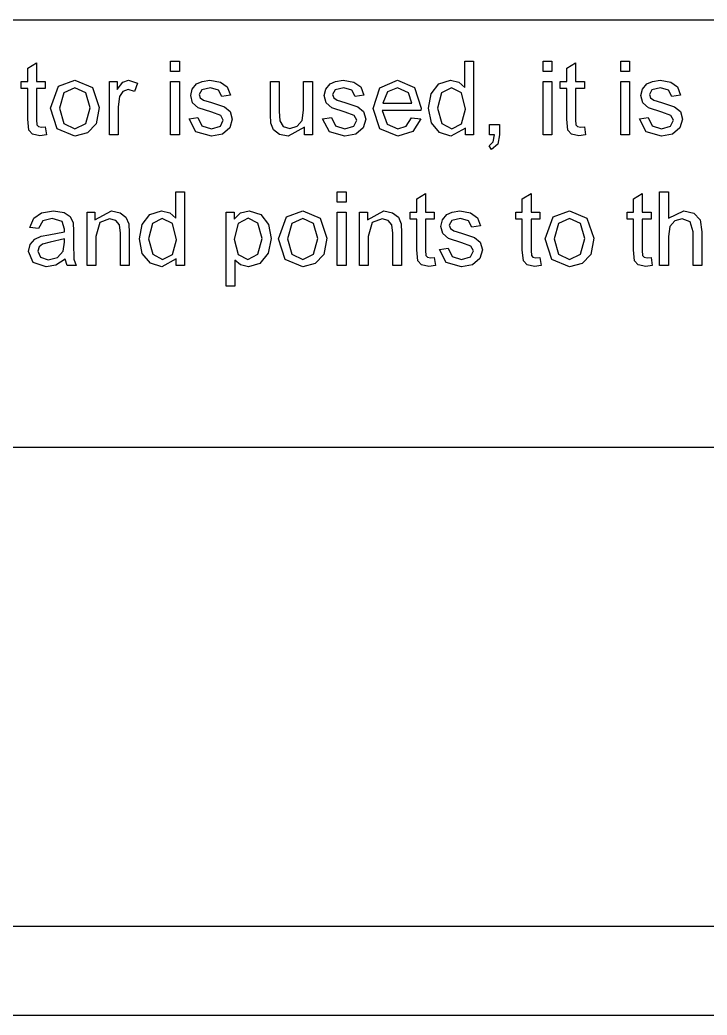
# Model space of a CAD drawing. Extents: x 22 to 299, y 7 to 289.
# Drawn here: x 125.44 to 144.25, y 13 to 40.22 of the extents above; entities that cross this region are included whole.
import ezdxf

# ---------------------------------------------------------------- set-up
doc = ezdxf.new("R2010")
doc.units = 0

msp = doc.modelspace()

# ---------------------------------------------------------------- linework, layer by layer
at = {"layer": '1'}
for p, q in [((100.332954, 40.216931), (177.332884, 40.216931)), ((177.332884, 28.522373), (100.332954, 28.522373)), ((21.999879, 15.430113), (201.999757, 15.430113))]:
    msp.add_line(p, q, dxfattribs=at)
at = {"layer": 'Layer 1'}
for p, q in [((125.650894, 38.895899), (125.890162, 39.044726)), ((125.890162, 39.044726), (125.890162, 38.533475)), ((129.563883, 38.804948), (129.563883, 39.090202)), ((129.563883, 39.090202), (129.804487, 39.090202)), ((129.804487, 39.090202), (129.804487, 38.804948)), ((137.617967, 38.365354), (137.617967, 39.090202)), ((137.617967, 39.090202), (137.857234, 39.090202)), ((137.857234, 39.090202), (137.857234, 37.07)), ((139.758515, 38.804948), (139.758515, 39.090202)), ((139.758515, 39.090202), (139.99912, 39.090202)), ((139.99912, 39.090202), (139.99912, 38.804948)), ((140.409025, 38.895899), (140.648293, 39.044726)), ((140.648293, 39.044726), (140.648293, 38.533475)), ((141.888329, 38.804948), (141.888329, 39.090202)), ((141.888329, 39.090202), (142.128933, 39.090202)), ((142.128933, 39.090202), (142.128933, 38.804948)), ((125.650894, 38.533475), (125.650894, 38.895899)), ((129.804487, 38.804948), (129.563883, 38.804948)), ((139.99912, 38.804948), (139.758515, 38.804948)), ((140.409025, 38.533475), (140.409025, 38.895899)), ((142.128933, 38.804948), (141.888329, 38.804948)), ((125.474451, 38.34055), (125.474451, 38.533475)), ((125.474451, 38.533475), (125.650894, 38.533475)), ((125.890162, 38.533475), (126.132104, 38.533475)), ((126.132104, 38.533475), (126.132104, 38.34055)), ((126.278266, 37.801737), (126.497483, 38.403939)), ((126.497483, 38.403939), (126.943939, 38.566548)), ((126.943939, 38.566548), (127.422476, 38.36811)), ((127.887228, 37.07), (127.887228, 38.533475)), ((127.887228, 38.533475), (128.103773, 38.533475)), ((128.103773, 38.533475), (128.103773, 38.311611)), ((128.103773, 38.311611), (128.256156, 38.516938)), ((128.256156, 38.516938), (128.411212, 38.566548)), ((128.411212, 38.566548), (128.658501, 38.486622)), ((128.658501, 38.486622), (128.575626, 38.25649)), ((129.563883, 37.07), (129.563883, 38.533475)), ((129.563883, 38.533475), (129.804487, 38.533475)), ((129.804487, 38.533475), (129.804487, 37.07)), ((130.156914, 38.325391), (130.27588, 38.464573)), ((130.27588, 38.464573), (130.428263, 38.536231)), ((130.428263, 38.536231), (130.636787, 38.566548)), ((130.636787, 38.566548), (130.929523, 38.516938)), ((130.929523, 38.516938), (131.11666, 38.381891)), ((131.11666, 38.381891), (131.199535, 38.155893)), ((132.294746, 37.626727), (132.294746, 38.533475)), ((132.294746, 38.533475), (132.535351, 38.533475)), ((132.535351, 38.533475), (132.535351, 37.721811)), ((133.205035, 37.749372), (133.205035, 38.533475)), ((133.205035, 38.533475), (133.44564, 38.533475)), ((133.44564, 38.533475), (133.44564, 37.07)), ((133.808804, 38.325391), (133.92777, 38.464573)), ((133.92777, 38.464573), (134.080153, 38.536231)), ((134.080153, 38.536231), (134.288677, 38.566548)), ((134.288677, 38.566548), (134.581413, 38.516938)), ((134.581413, 38.516938), (134.76855, 38.381891)), ((134.76855, 38.381891), (134.851425, 38.155893)), ((135.29521, 38.362599), (135.773746, 38.566548)), ((135.773746, 38.566548), (136.238916, 38.366733)), ((136.696984, 38.197234), (136.90952, 38.471463)), ((136.90952, 38.471463), (137.226314, 38.566548)), ((137.226314, 38.566548), (137.454888, 38.510048)), ((137.454888, 38.510048), (137.617967, 38.365354)), ((139.758515, 37.07), (139.758515, 38.533475)), ((139.758515, 38.533475), (139.99912, 38.533475)), ((139.99912, 38.533475), (139.99912, 37.07)), ((140.23258, 38.34055), (140.23258, 38.533475)), ((140.23258, 38.533475), (140.409025, 38.533475)), ((140.648293, 38.533475), (140.890234, 38.533475)), ((140.890234, 38.533475), (140.890234, 38.34055)), ((141.888329, 37.07), (141.888329, 38.533475)), ((141.888329, 38.533475), (142.128933, 38.533475)), ((142.128933, 38.533475), (142.128933, 37.07)), ((142.481364, 38.325391), (142.600328, 38.464573)), ((142.600328, 38.464573), (142.752714, 38.536231)), ((142.752714, 38.536231), (142.961236, 38.566548)), ((142.961236, 38.566548), (143.253971, 38.516938)), ((143.253971, 38.516938), (143.441108, 38.381891)), ((143.441108, 38.381891), (143.523983, 38.155893)), ((125.650894, 38.34055), (125.474451, 38.34055)), ((125.650894, 37.498569), (125.650894, 38.34055)), ((126.132104, 38.34055), (125.890162, 38.34055)), ((125.890162, 38.34055), (125.890162, 37.484789)), ((126.64452, 38.222039), (126.525554, 37.801737)), ((126.943939, 38.36122), (126.64452, 38.222039)), ((127.240685, 38.220661), (126.943939, 38.36122)), ((127.360988, 37.810006), (127.240685, 38.220661)), ((127.422476, 38.36811), (127.608276, 37.822408)), ((128.167934, 38.125576), (128.127833, 37.836188)), ((128.257493, 38.260624), (128.167934, 38.125576)), ((128.399182, 38.310233), (128.257493, 38.260624)), ((128.575626, 38.25649), (128.399182, 38.310233)), ((130.11414, 38.144869), (130.156914, 38.325391)), ((130.166271, 37.947809), (130.11414, 38.144869)), ((130.417569, 38.306099), (130.346724, 38.173807)), ((130.346724, 38.173807), (130.376132, 38.086991)), ((130.654164, 38.362598), (130.417569, 38.306099)), ((130.870709, 38.299208), (130.654164, 38.362598)), ((130.964277, 38.12282), (130.870709, 38.299208)), ((131.199535, 38.155893), (130.964277, 38.12282)), ((133.76603, 38.144869), (133.808804, 38.325391)), ((133.818161, 37.947809), (133.76603, 38.144869)), ((134.069459, 38.306099), (133.998614, 38.173807)), ((133.998614, 38.173807), (134.028022, 38.086991)), ((134.306054, 38.362598), (134.069459, 38.306099)), ((134.522599, 38.299208), (134.306054, 38.362598)), ((134.616167, 38.12282), (134.522599, 38.299208)), ((134.851425, 38.155893), (134.616167, 38.12282)), ((135.110746, 37.789335), (135.29521, 38.362599)), ((135.49705, 38.248221), (135.372738, 37.942297)), ((135.776419, 38.362598), (135.49705, 38.248221)), ((136.074502, 38.219283), (135.776419, 38.362598)), ((136.165397, 37.942297), (136.074502, 38.219283)), ((136.238916, 38.366733), (136.419369, 37.804494)), ((136.62614, 37.800359), (136.696984, 38.197234)), ((136.980365, 38.226173), (136.873427, 37.800359)), ((137.24904, 38.36122), (136.980365, 38.226173)), ((137.525733, 38.220661), (137.24904, 38.36122)), ((137.638019, 37.779689), (137.525733, 38.220661)), ((140.409025, 38.34055), (140.23258, 38.34055)), ((140.409025, 37.498569), (140.409025, 38.34055)), ((140.890234, 38.34055), (140.648293, 38.34055)), ((140.648293, 38.34055), (140.648293, 37.484789)), ((142.43859, 38.144869), (142.481364, 38.325391)), ((142.49072, 37.947809), (142.43859, 38.144869)), ((142.742017, 38.306099), (142.671173, 38.173807)), ((142.671173, 38.173807), (142.700594, 38.086991)), ((142.978614, 38.362598), (142.742017, 38.306099)), ((143.195159, 38.299208), (142.978614, 38.362598)), ((143.288726, 38.12282), (143.195159, 38.299208)), ((143.523983, 38.155893), (143.288726, 38.12282)), ((128.127833, 37.836188), (128.127833, 37.07)), ((130.321327, 37.808628), (130.166271, 37.947809)), ((130.376132, 38.086991), (130.468364, 38.020845)), ((130.468364, 38.020845), (130.680898, 37.957455)), ((130.680898, 37.957455), (131.036459, 37.8417)), ((131.036459, 37.8417), (131.195526, 37.712165)), ((133.973217, 37.808628), (133.818161, 37.947809)), ((134.028022, 38.086991), (134.120254, 38.020845)), ((134.120254, 38.020845), (134.332788, 37.957455)), ((134.332788, 37.957455), (134.688348, 37.8417)), ((134.688348, 37.8417), (134.847415, 37.712165)), ((135.372738, 37.942297), (136.165397, 37.942297)), ((135.372738, 37.942297), (135.372738, 37.942297)), ((142.645776, 37.808628), (142.49072, 37.947809)), ((142.700594, 38.086991), (142.792828, 38.020845)), ((142.792828, 38.020845), (143.005362, 37.957455)), ((143.005362, 37.957455), (143.360922, 37.8417)), ((143.360922, 37.8417), (143.519989, 37.712165)), ((126.461393, 37.233986), (126.278266, 37.801737)), ((126.278266, 37.801737), (126.278266, 37.801737)), ((126.525554, 37.801737), (126.64452, 37.380058)), ((126.525554, 37.801737), (126.525554, 37.801737)), ((127.242022, 37.381436), (127.360988, 37.810006)), ((127.608276, 37.822408), (127.525401, 37.377302)), ((130.688918, 37.690116), (130.321327, 37.808628)), ((130.93487, 37.606056), (130.688918, 37.690116)), ((131.005715, 37.473765), (130.93487, 37.606056)), ((131.195526, 37.712165), (131.253003, 37.499947)), ((132.30945, 37.395217), (132.294746, 37.626727)), ((132.535351, 37.721811), (132.550055, 37.459984)), ((133.164934, 37.46274), (133.205035, 37.749372)), ((134.340808, 37.690116), (133.973217, 37.808628)), ((134.58676, 37.606056), (134.340808, 37.690116)), ((134.657605, 37.473765), (134.58676, 37.606056)), ((134.847415, 37.712165), (134.904893, 37.499947)), ((135.292536, 37.233987), (135.110746, 37.789335)), ((136.418029, 37.738348), (135.359367, 37.738348)), ((135.359367, 37.738348), (135.4917, 37.369034)), ((136.419369, 37.804494), (136.418029, 37.738348)), ((136.703668, 37.402107), (136.62614, 37.800359)), ((136.873427, 37.800359), (136.988383, 37.380058)), ((136.873427, 37.800359), (136.873427, 37.800359)), ((137.52707, 37.373168), (137.638019, 37.779689)), ((143.013366, 37.690116), (142.645776, 37.808628)), ((143.259319, 37.606056), (143.013366, 37.690116)), ((143.330164, 37.473765), (143.259319, 37.606056)), ((143.519989, 37.712165), (143.577467, 37.499947)), ((125.680302, 37.205048), (125.650894, 37.498569)), ((125.890162, 37.484789), (125.902192, 37.348363)), ((125.902192, 37.348363), (125.94363, 37.300132)), ((125.94363, 37.300132), (126.026505, 37.282218)), ((126.026505, 37.282218), (126.132104, 37.291864)), ((126.132104, 37.291864), (126.132106, 37.291864)), ((126.132106, 37.291864), (126.166858, 37.072756)), ((126.64452, 37.380058), (126.943939, 37.240877)), ((126.943939, 37.240877), (127.242022, 37.381436)), ((127.525401, 37.377302), (127.286133, 37.1265)), ((130.074039, 37.506838), (130.31197, 37.545423)), ((130.258503, 37.155438), (130.074039, 37.506838)), ((130.074039, 37.506838), (130.074039, 37.506838)), ((130.31197, 37.545423), (130.422916, 37.319425)), ((130.422916, 37.319425), (130.679561, 37.240877)), ((130.679561, 37.240877), (130.925513, 37.309778)), ((130.925513, 37.309778), (131.005715, 37.473765)), ((131.253003, 37.499947), (131.182158, 37.265681)), ((132.382968, 37.21056), (132.30945, 37.395217)), ((132.550055, 37.459984), (132.646297, 37.305644)), ((132.646297, 37.305644), (132.828087, 37.250523)), ((132.828087, 37.250523), (133.031265, 37.307022)), ((133.031265, 37.307022), (133.164934, 37.46274)), ((133.725929, 37.506838), (133.963861, 37.545423)), ((133.725929, 37.506837), (133.725929, 37.506838)), ((133.910393, 37.155438), (133.725929, 37.506837)), ((133.963861, 37.545423), (134.074806, 37.319425)), ((134.074806, 37.319425), (134.331451, 37.240877)), ((134.331451, 37.240877), (134.577403, 37.309778)), ((134.577403, 37.309778), (134.657605, 37.473765)), ((134.904893, 37.499947), (134.834048, 37.265681)), ((135.4917, 37.369034), (135.788446, 37.240877)), ((135.788446, 37.240877), (136.014347, 37.312535)), ((136.014347, 37.312535), (136.16272, 37.541289)), ((136.16272, 37.541289), (136.162724, 37.541289)), ((136.162724, 37.541289), (136.411349, 37.509594)), ((136.411349, 37.509594), (136.193468, 37.160951)), ((136.924224, 37.13339), (136.703668, 37.402107)), ((136.988383, 37.380058), (137.259732, 37.240877)), ((137.259732, 37.240877), (137.52707, 37.373168)), ((138.297927, 37.07), (138.297927, 37.352498)), ((138.297927, 37.352498), (138.57195, 37.352498)), ((138.57195, 37.352498), (138.57195, 37.07)), ((140.438426, 37.205048), (140.409025, 37.498569)), ((140.648293, 37.484789), (140.660323, 37.348363)), ((140.660323, 37.348363), (140.701763, 37.300132)), ((140.701763, 37.300132), (140.784638, 37.282218)), ((140.784638, 37.282218), (140.890234, 37.291864)), ((140.890234, 37.291864), (140.924983, 37.072756)), ((140.890234, 37.291864), (140.890234, 37.291864)), ((142.398487, 37.506838), (142.636421, 37.545423)), ((142.398501, 37.506837), (142.398487, 37.506838)), ((142.582964, 37.155438), (142.398501, 37.506837)), ((142.636421, 37.545423), (142.747365, 37.319425)), ((142.747365, 37.319425), (143.004011, 37.240877)), ((143.004011, 37.240877), (143.249963, 37.309778)), ((143.249963, 37.309778), (143.330164, 37.473765)), ((143.577467, 37.499947), (143.506623, 37.265681)), ((125.781891, 37.093427), (125.680302, 37.205048)), ((125.985068, 37.050707), (125.781891, 37.093427)), ((126.166858, 37.072756), (125.985068, 37.050707)), ((126.943939, 37.036927), (126.461393, 37.233986)), ((127.286133, 37.1265), (126.943939, 37.036927)), ((128.127833, 37.07), (127.887228, 37.07)), ((129.804487, 37.07), (129.563883, 37.07)), ((130.680898, 37.036927), (130.258503, 37.155438)), ((130.980318, 37.096182), (130.680898, 37.036927)), ((131.182158, 37.265681), (130.980318, 37.096182)), ((132.544708, 37.086536), (132.382968, 37.21056)), ((132.779966, 37.036927), (132.544708, 37.086536)), ((133.230433, 37.284974), (132.779966, 37.036927)), ((133.230433, 37.07), (133.230433, 37.284974)), ((133.44564, 37.07), (133.230433, 37.07)), ((134.332788, 37.036927), (133.910393, 37.155438)), ((134.632207, 37.096182), (134.332788, 37.036927)), ((134.834048, 37.265681), (134.632207, 37.096182)), ((135.787113, 37.036927), (135.292536, 37.233987)), ((136.193468, 37.160951), (135.787113, 37.036927)), ((137.23701, 37.036927), (136.924224, 37.13339)), ((137.634007, 37.254657), (137.23701, 37.036927)), ((137.634007, 37.07), (137.634007, 37.254657)), ((137.857234, 37.07), (137.634007, 37.07)), ((138.434268, 37.07), (138.297927, 37.07)), ((138.394168, 36.878453), (138.434268, 37.07)), ((138.57195, 37.07), (138.518483, 36.819197)), ((139.99912, 37.07), (139.758515, 37.07)), ((140.540015, 37.093427), (140.438426, 37.205048)), ((140.743193, 37.050707), (140.540015, 37.093427)), ((140.924983, 37.072756), (140.743193, 37.050707)), ((142.128933, 37.07), (141.888329, 37.07)), ((143.005362, 37.036927), (142.582964, 37.155438)), ((143.304781, 37.096182), (143.005362, 37.036927)), ((143.506623, 37.265681), (143.304781, 37.096182)), ((138.281886, 36.776478), (138.394168, 36.878453)), ((138.34872, 36.670369), (138.281886, 36.776478)), ((138.518483, 36.819197), (138.34872, 36.670369)), ((129.703712, 34.791654), (129.703712, 35.516502)), ((129.703712, 35.516502), (129.94298, 35.516502)), ((129.94298, 35.516502), (129.94298, 33.4963)), ((134.127378, 35.231248), (134.127378, 35.516502)), ((134.127378, 35.516502), (134.367982, 35.516502)), ((134.367982, 35.516502), (134.367982, 35.231248)), ((136.299966, 35.322199), (136.539235, 35.471026)), ((136.539235, 35.471026), (136.539235, 34.959775)), ((139.190795, 35.322199), (139.430062, 35.471026)), ((139.430062, 35.471026), (139.430062, 34.959775)), ((142.23495, 35.322199), (142.474217, 35.471026)), ((142.474217, 35.471026), (142.474217, 34.959775)), ((142.951898, 33.4963), (142.951898, 35.516502)), ((142.951898, 35.516502), (143.192503, 35.516502)), ((143.192503, 35.516502), (143.192503, 34.791654)), ((134.367982, 35.231248), (134.127378, 35.231248)), ((136.299966, 34.959775), (136.299966, 35.322199)), ((139.190795, 34.959775), (139.190795, 35.322199)), ((142.23495, 34.959775), (142.23495, 35.322199)), ((125.820115, 34.793032), (126.03265, 34.940482)), ((126.03265, 34.940482), (126.354793, 34.992848)), ((126.354793, 34.992848), (126.650202, 34.94875)), ((126.650202, 34.94875), (126.817289, 34.837129)), ((127.276692, 33.4963), (127.276692, 34.959775)), ((127.276692, 34.959775), (127.493237, 34.959775)), ((127.493237, 34.751691), (127.945039, 34.992848)), ((127.493237, 34.959775), (127.493237, 34.751691)), ((127.945039, 34.992848), (128.180298, 34.944616)), ((128.180298, 34.944616), (128.342037, 34.820593)), ((128.782729, 34.623534), (128.995264, 34.897763)), ((128.995264, 34.897763), (129.31206, 34.992848)), ((129.31206, 34.992848), (129.540635, 34.936348)), ((129.540635, 34.936348), (129.703712, 34.791654)), ((131.081886, 32.935439), (131.081886, 34.959775)), ((131.081886, 34.959775), (131.301104, 34.959775)), ((131.301104, 34.959775), (131.301104, 34.769606)), ((131.301104, 34.769606), (131.476211, 34.936348)), ((131.476211, 34.936348), (131.712806, 34.992848)), ((131.712806, 34.992848), (132.033612, 34.896385)), ((132.033612, 34.896385), (132.243473, 34.623534)), ((132.733623, 34.830239), (133.180079, 34.992848)), ((133.180079, 34.992848), (133.658615, 34.79441)), ((134.127378, 33.4963), (134.127378, 34.959775)), ((134.127378, 34.959775), (134.367982, 34.959775)), ((134.367982, 34.959775), (134.367982, 33.4963)), ((134.733776, 33.4963), (134.733776, 34.959775)), ((134.733776, 34.959775), (134.950321, 34.959775)), ((134.950321, 34.751691), (135.402123, 34.992848)), ((134.950321, 34.959775), (134.950321, 34.751691)), ((135.402123, 34.992848), (135.637381, 34.944616)), ((135.637381, 34.944616), (135.799121, 34.820593)), ((136.123523, 34.76685), (136.123523, 34.959775)), ((136.123523, 34.959775), (136.299966, 34.959775)), ((136.539235, 34.959775), (136.781176, 34.959775)), ((136.781176, 34.959775), (136.781176, 34.76685)), ((137.003524, 34.751691), (137.122491, 34.890873)), ((137.122491, 34.890873), (137.274873, 34.962531)), ((137.274873, 34.962531), (137.4834, 34.992847)), ((137.4834, 34.992847), (137.776134, 34.943238)), ((137.776134, 34.943238), (137.963272, 34.808191)), ((139.01435, 34.76685), (139.01435, 34.959775)), ((139.01435, 34.959775), (139.190795, 34.959775)), ((139.430062, 34.959775), (139.672004, 34.959775)), ((139.672004, 34.959775), (139.672004, 34.76685)), ((140.037403, 34.830239), (140.48386, 34.992848)), ((140.48386, 34.992848), (140.962395, 34.79441)), ((142.058505, 34.76685), (142.058505, 34.959775)), ((142.058505, 34.959775), (142.23495, 34.959775)), ((142.474217, 34.959775), (142.716159, 34.959775)), ((142.716159, 34.959775), (142.716159, 34.76685)), ((143.192503, 34.791654), (143.617571, 34.992848)), ((143.617571, 34.992848), (143.891594, 34.92808)), ((143.891594, 34.92808), (144.057346, 34.751691)), ((125.714516, 34.54223), (125.820115, 34.793032)), ((126.06874, 34.725509), (125.949775, 34.509157)), ((126.320039, 34.78752), (126.06874, 34.725509)), ((126.594061, 34.70346), (126.320039, 34.78752)), ((126.662232, 34.489864), (126.594061, 34.70346)), ((126.817289, 34.837129), (126.892144, 34.669009)), ((126.892144, 34.669009), (126.904174, 34.440255)), ((127.628243, 34.677277), (127.517297, 34.295561)), ((127.894245, 34.777874), (127.628243, 34.677277)), ((128.061332, 34.732399), (127.894245, 34.777874)), ((128.161584, 34.61251), (128.061332, 34.732399)), ((128.189654, 34.386512), (128.161584, 34.61251)), ((128.342037, 34.820593), (128.416892, 34.637314)), ((128.416892, 34.637314), (128.430259, 34.396158)), ((128.711884, 34.226659), (128.782729, 34.623534)), ((129.066109, 34.652473), (128.959173, 34.226659)), ((129.334784, 34.78752), (129.066109, 34.652473)), ((129.61148, 34.646961), (129.334784, 34.78752)), ((129.723762, 34.205989), (129.61148, 34.646961)), ((131.417396, 34.649717), (131.299767, 34.219769)), ((131.690082, 34.798545), (131.417396, 34.649717)), ((131.956084, 34.659363), (131.690082, 34.798545)), ((132.068366, 34.24044), (131.956084, 34.659363)), ((132.243473, 34.623534), (132.314318, 34.239062)), ((132.514405, 34.228037), (132.733623, 34.830239)), ((132.880659, 34.648338), (132.761694, 34.228037)), ((133.180079, 34.78752), (132.880659, 34.648338)), ((133.476825, 34.64696), (133.180079, 34.78752)), ((133.597127, 34.236306), (133.476825, 34.64696)), ((133.658615, 34.79441), (133.844416, 34.248708)), ((135.085327, 34.677277), (134.974381, 34.295561)), ((135.351329, 34.777874), (135.085327, 34.677277)), ((135.518415, 34.732399), (135.351329, 34.777874)), ((135.618668, 34.61251), (135.518415, 34.732399)), ((135.646738, 34.386512), (135.618668, 34.61251)), ((135.799121, 34.820593), (135.873976, 34.637314)), ((135.873976, 34.637314), (135.887343, 34.396158)), ((136.299966, 34.76685), (136.123523, 34.76685)), ((136.299966, 33.924869), (136.299966, 34.76685)), ((136.781176, 34.76685), (136.539235, 34.76685)), ((136.539235, 34.76685), (136.539235, 33.911089)), ((136.96075, 34.571168), (137.003524, 34.751691)), ((137.012884, 34.374109), (136.96075, 34.571168)), ((137.264181, 34.732398), (137.193336, 34.600107)), ((137.193336, 34.600107), (137.222758, 34.513291)), ((137.500774, 34.788898), (137.264181, 34.732398)), ((137.717319, 34.725508), (137.500774, 34.788898)), ((137.81089, 34.54912), (137.717319, 34.725508)), ((138.046146, 34.582193), (137.81089, 34.54912)), ((137.963272, 34.808191), (138.046146, 34.582193)), ((139.190795, 34.76685), (139.01435, 34.76685)), ((139.190795, 33.924869), (139.190795, 34.76685)), ((139.672004, 34.76685), (139.430062, 34.76685)), ((139.430062, 34.76685), (139.430062, 33.911089)), ((139.818184, 34.228037), (140.037403, 34.830239)), ((140.184441, 34.648338), (140.065474, 34.228037)), ((140.48386, 34.78752), (140.184441, 34.648338)), ((140.780605, 34.64696), (140.48386, 34.78752)), ((140.900906, 34.236306), (140.780605, 34.64696)), ((140.962395, 34.79441), (141.148196, 34.248708)), ((142.23495, 34.76685), (142.058505, 34.76685)), ((142.23495, 33.924869), (142.23495, 34.76685)), ((142.716159, 34.76685), (142.474217, 34.76685)), ((142.474217, 34.76685), (142.474217, 33.911089)), ((143.232603, 34.567034), (143.192503, 34.296939)), ((143.366274, 34.721375), (143.232603, 34.567034)), ((143.568115, 34.779252), (143.366274, 34.721375)), ((143.788668, 34.693814), (143.568115, 34.779252)), ((143.867535, 34.423719), (143.788668, 34.693814)), ((144.057346, 34.751691), (144.108139, 34.423719)), ((125.949775, 34.509157), (125.714516, 34.54223)), ((125.844172, 34.221147), (126.017942, 34.302451)), ((126.017942, 34.302451), (126.231813, 34.339658)), ((126.231813, 34.339658), (126.660892, 34.425097)), ((126.660892, 34.425097), (126.662232, 34.489864)), ((126.904174, 34.440255), (126.904174, 34.109526)), ((127.517297, 34.295561), (127.517297, 33.4963)), ((128.189654, 33.4963), (128.189654, 34.386512)), ((128.430259, 34.396158), (128.430259, 33.4963)), ((134.974381, 34.295561), (134.974381, 33.4963)), ((135.646738, 33.4963), (135.646738, 34.386512)), ((135.887343, 34.396158), (135.887343, 33.4963)), ((137.16794, 34.234928), (137.012884, 34.374109)), ((137.222758, 34.513291), (137.314988, 34.447145)), ((137.314988, 34.447145), (137.527525, 34.383755)), ((137.527525, 34.383755), (137.883086, 34.268)), ((143.192503, 34.296939), (143.192503, 33.4963)), ((143.867535, 33.4963), (143.867535, 34.423719)), ((144.108139, 34.423719), (144.108139, 33.4963)), ((125.673075, 33.88215), (125.719859, 34.077831)), ((125.719859, 34.077831), (125.844172, 34.221147)), ((126.058042, 34.087478), (125.963136, 34.006174)), ((126.267903, 34.137087), (126.058042, 34.087478)), ((126.66089, 34.230794), (126.267903, 34.137087)), ((126.622125, 33.891797), (126.660889, 34.139843)), ((126.660889, 34.139843), (126.66089, 34.230794)), ((126.904174, 34.109526), (126.918877, 33.67131)), ((128.789413, 33.828407), (128.711884, 34.226659)), ((128.959173, 34.226659), (129.074129, 33.806358)), ((128.959173, 34.226659), (128.959173, 34.226659)), ((129.612817, 33.799468), (129.723762, 34.205989)), ((131.299767, 34.219769), (131.410713, 33.802224)), ((131.299767, 34.219769), (131.299767, 34.219769)), ((131.953411, 33.806358), (132.068366, 34.24044)), ((132.314318, 34.239062), (132.235453, 33.833919)), ((132.697532, 33.660286), (132.514405, 34.228037)), ((132.514405, 34.228037), (132.514405, 34.228037)), ((132.761694, 34.228037), (132.880659, 33.806358)), ((132.761694, 34.228037), (132.761694, 34.228037)), ((133.478161, 33.807736), (133.597127, 34.236306)), ((133.844416, 34.248708), (133.76154, 33.803602)), ((137.53553, 34.116416), (137.16794, 34.234928)), ((137.781482, 34.032356), (137.53553, 34.116416)), ((137.852327, 33.900065), (137.781482, 34.032356)), ((137.883086, 34.268), (138.042149, 34.138465)), ((138.042149, 34.138465), (138.099627, 33.926247)), ((140.00131, 33.660286), (139.818184, 34.228037)), ((139.818184, 34.228037), (139.818184, 34.228037)), ((140.065474, 34.228037), (140.184441, 33.806358)), ((140.065474, 34.228037), (140.065474, 34.228037)), ((140.781942, 33.807736), (140.900906, 34.236306)), ((141.148196, 34.248708), (141.065321, 33.803602)), ((125.798724, 33.58036), (125.673075, 33.88215)), ((125.963136, 34.006174), (125.929717, 33.88904)), ((125.929717, 33.88904), (126.001899, 33.723676)), ((126.463058, 33.719542), (126.622125, 33.891797)), ((129.009967, 33.55969), (128.789413, 33.828407)), ((129.074129, 33.806358), (129.345478, 33.667177)), ((129.345478, 33.667177), (129.612817, 33.799468)), ((131.410713, 33.802224), (131.679388, 33.667177)), ((131.679388, 33.667177), (131.953411, 33.806358)), ((132.235453, 33.833919), (132.008215, 33.558312)), ((132.880659, 33.806358), (133.180079, 33.667176)), ((133.180079, 33.667176), (133.478161, 33.807736)), ((133.76154, 33.803602), (133.522272, 33.552799)), ((136.329374, 33.631347), (136.299966, 33.924869)), ((136.539235, 33.911089), (136.551264, 33.774663)), ((136.551264, 33.774663), (136.592702, 33.726432)), ((136.92065, 33.933137), (137.15858, 33.971723)), ((136.920664, 33.933137), (136.92065, 33.933137)), ((137.105128, 33.581738), (136.920664, 33.933137)), ((137.15858, 33.971723), (137.269529, 33.745725)), ((137.772123, 33.736078), (137.852327, 33.900065)), ((138.099627, 33.926247), (138.028783, 33.691981)), ((139.220216, 33.631347), (139.190795, 33.924869)), ((139.430062, 33.911089), (139.442092, 33.774663)), ((139.442092, 33.774663), (139.483529, 33.726432)), ((140.184441, 33.806358), (140.48386, 33.667176)), ((140.48386, 33.667176), (140.781942, 33.807736)), ((141.065321, 33.803602), (140.826054, 33.552799)), ((142.264371, 33.631347), (142.23495, 33.924869)), ((142.474217, 33.911089), (142.486247, 33.774663)), ((142.486247, 33.774663), (142.527684, 33.726432)), ((126.158295, 33.463227), (125.798724, 33.58036)), ((126.001899, 33.723676), (126.21577, 33.65753)), ((126.42296, 33.511458), (126.158295, 33.463227)), ((126.21577, 33.65753), (126.463058, 33.719542)), ((126.680942, 33.676823), (126.42296, 33.511458)), ((126.680944, 33.676823), (126.680942, 33.676823)), ((126.729065, 33.4963), (126.680944, 33.676823)), ((126.980363, 33.4963), (126.729065, 33.4963)), ((126.918877, 33.67131), (126.980363, 33.4963)), ((127.517297, 33.4963), (127.276692, 33.4963)), ((128.430259, 33.4963), (128.189654, 33.4963)), ((129.322754, 33.463227), (129.009967, 33.55969)), ((129.719752, 33.680957), (129.322754, 33.463227)), ((129.719752, 33.4963), (129.719752, 33.680957)), ((129.94298, 33.4963), (129.719752, 33.4963)), ((131.478884, 33.515593), (131.322491, 33.647884)), ((131.322491, 33.647884), (131.322491, 32.935439)), ((131.695429, 33.463227), (131.478884, 33.515593)), ((132.008215, 33.558312), (131.695429, 33.463227)), ((133.180079, 33.463227), (132.697532, 33.660286)), ((133.522272, 33.552799), (133.180079, 33.463227)), ((134.367982, 33.4963), (134.127378, 33.4963)), ((134.974381, 33.4963), (134.733776, 33.4963)), ((135.887343, 33.4963), (135.646738, 33.4963)), ((136.430962, 33.519727), (136.329374, 33.631347)), ((136.63414, 33.477007), (136.430962, 33.519727)), ((136.592702, 33.726432), (136.675577, 33.708518)), ((136.81593, 33.499056), (136.63414, 33.477007)), ((136.675577, 33.708518), (136.781176, 33.718164)), ((136.781174, 33.718164), (136.81593, 33.499056)), ((136.781176, 33.718164), (136.781174, 33.718164)), ((137.527525, 33.463227), (137.105128, 33.581738)), ((137.269529, 33.745725), (137.526174, 33.667176)), ((137.526174, 33.667176), (137.772123, 33.736078)), ((137.826945, 33.522482), (137.527525, 33.463227)), ((138.028783, 33.691981), (137.826945, 33.522482)), ((139.321805, 33.519727), (139.220216, 33.631347)), ((139.524984, 33.477007), (139.321805, 33.519727)), ((139.483529, 33.726432), (139.566407, 33.708518)), ((139.706773, 33.499056), (139.524984, 33.477007)), ((139.566407, 33.708518), (139.672004, 33.718164)), ((139.672004, 33.718164), (139.672025, 33.718164)), ((139.672025, 33.718164), (139.706773, 33.499056)), ((140.48386, 33.463227), (140.00131, 33.660286)), ((140.826054, 33.552799), (140.48386, 33.463227)), ((142.365961, 33.519727), (142.264371, 33.631347)), ((142.569139, 33.477007), (142.365961, 33.519727)), ((142.527684, 33.726432), (142.610562, 33.708518)), ((142.750928, 33.499056), (142.569139, 33.477007)), ((142.610562, 33.708518), (142.716159, 33.718164)), ((142.716159, 33.718164), (142.71618, 33.718164)), ((142.71618, 33.718164), (142.750928, 33.499056)), ((143.192503, 33.4963), (142.951898, 33.4963)), ((144.108139, 33.4963), (143.867535, 33.4963)), ((131.322491, 32.935439), (131.081886, 32.935439)), ((22, 12.999), (201.999878, 12.999))]:
    msp.add_line(p, q, dxfattribs=at)

doc.saveas('drawing.dxf')
